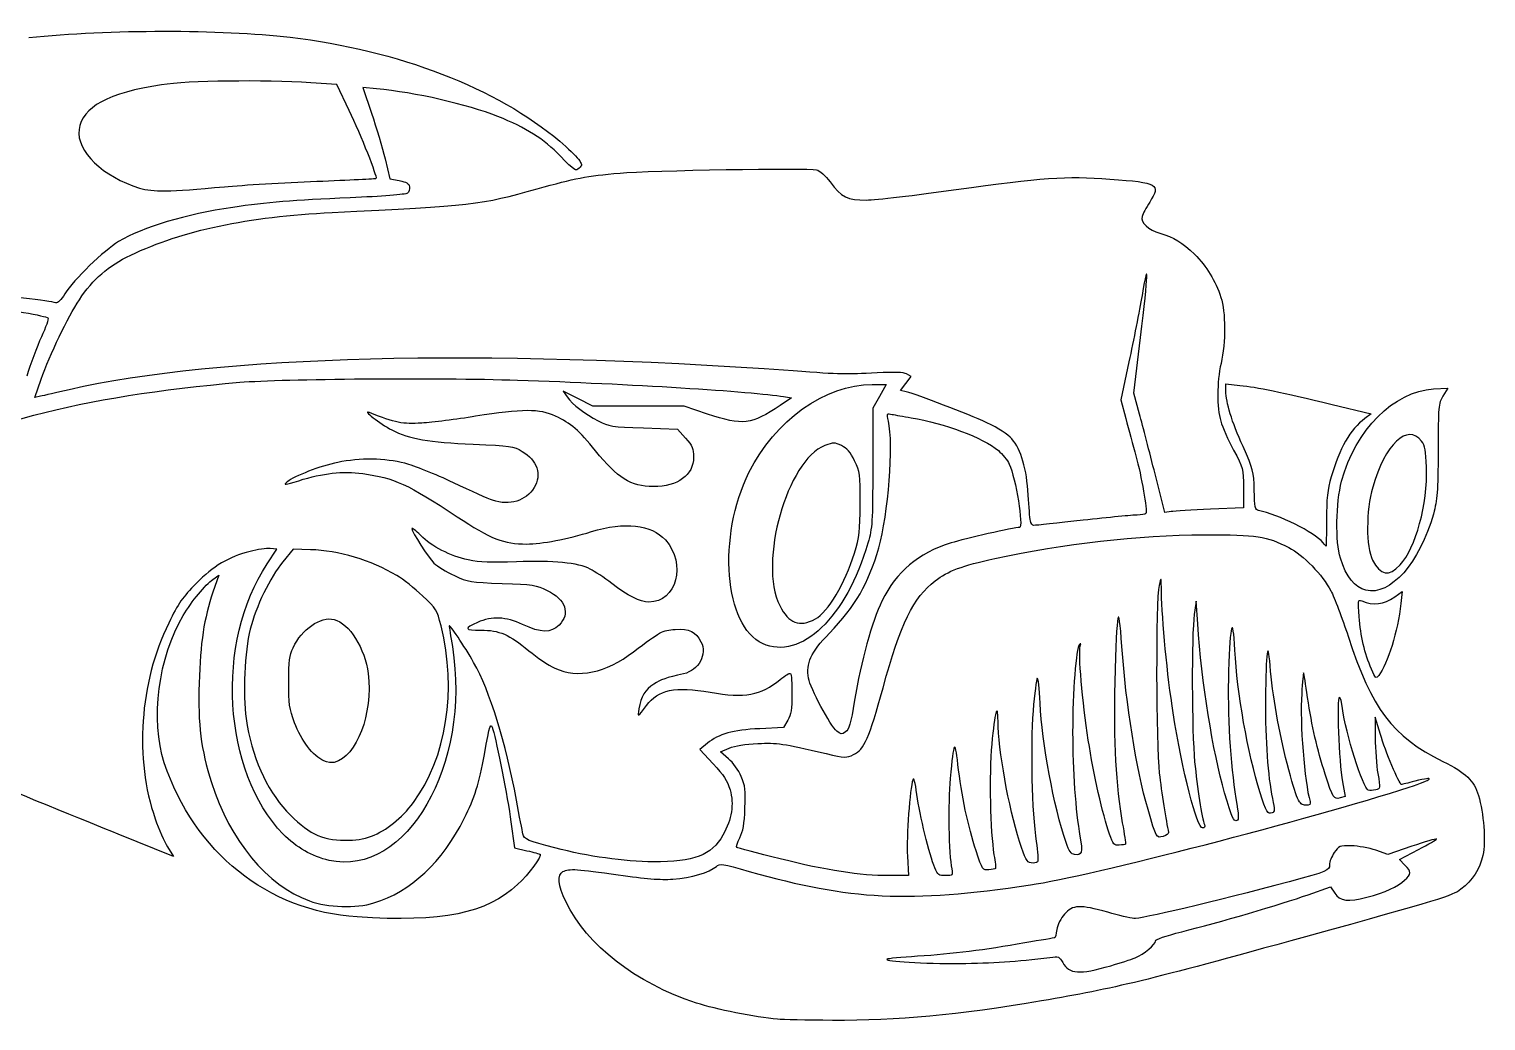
# Model space of a CAD drawing. Extents: x -1.8 to 10.4, y -1.5 to 10.
# Drawn here: x 2.29 to 9.62, y 4.98 to 9.96 of the extents above; entities that cross this region are included whole.
import ezdxf

# ---------------------------------------------------------------- set-up
doc = ezdxf.new("R2010")
doc.units = 0
doc.layers.add('Layer_1', color=7, linetype='CONTINUOUS')

msp = doc.modelspace()

# ---------------------------------------------------------------- linework, layer by layer
at = {"layer": 'Layer_1', "color": 7}
for points in [[(3.902504, 9.555192), (3.840004, 9.687021), (3.70832, 9.695343)], [(4.03955, 9.664428), (3.970008, 9.670891), (4.014039, 9.541918)], [(4.082081, 9.312811), (4.106092, 9.212675), (4.153865, 9.203436)], [(7.876878, 8.029265), (7.848176, 8.135167), (7.88192, 8.414682)], [(7.823202, 8.293237), (7.781667, 8.100611), (7.806867, 8.006779)], [(2.349895, 8.119528), (2.32107, 8.113396), (2.353289, 8.205879)], [(6.703331, 8.141131), (6.673774, 8.148176), (6.700904, 8.183745), (6.728035, 8.219315), (6.705178, 8.231547)], [(5.704049, 8.030135), (5.587054, 8.069197), (5.356735, 8.069197), (5.126417, 8.069197), (5.052003, 8.107326), (4.97759, 8.145455), (4.998665, 8.115858)], [(6.532456, 8.178448), (6.602857, 8.17857), (6.568914, 8.118674), (6.53497, 8.058778), (6.534734, 7.761903)], [(8.311012, 8.14574), (8.311012, 8.181448), (8.381325, 8.17426)], [(9.354946, 8.156097), (9.426304, 8.160129), (9.402512, 8.119871)], [(6.08599, 8.117571), (6.126593, 8.110651), (6.069829, 8.072962)], [(8.845336, 8.077957), (9.041118, 8.030445), (9.009515, 8.007129)], [(5.382527, 7.960297), (5.553, 7.954614), (5.593464, 7.909003)], [(8.034972, 7.539816), (8.003722, 7.534944), (7.954652, 7.729154)], [(8.398941, 7.658202), (8.399555, 7.55878), (8.232888, 7.551734)], [(3.489031, 7.276685), (3.53864, 7.350446), (3.504029, 7.353616)], [(3.707597, 7.348276), (3.619807, 7.350445), (3.568807, 7.287945)], [(3.216873, 7.199128), (3.245871, 7.219776), (3.216391, 7.134069)], [(9.159699, 7.111351), (9.197981, 7.13733), (9.191107, 7.077222)], [(8.168907, 6.975445), (8.161086, 7.090028), (8.151681, 7.02232)], [(6.107344, 6.49107), (6.085967, 6.454612), (5.966719, 6.44856)], [(9.087718, 6.420115), (9.062121, 6.506696), (9.061963, 6.40253)], [(5.703604, 6.375394), (5.664564, 6.343214), (5.732241, 6.271472)], [(5.809136, 6.297533), (5.76857, 6.332256), (5.813218, 6.350863)], [(8.897436, 6.181786), (8.911038, 6.106877), (8.885442, 6.100453)], [(4.715198, 5.980655), (4.733394, 5.850446), (4.795641, 5.835304)], [(2.988381, 5.854035), (3.017942, 5.805539), (2.739998, 5.91845)], [(6.709197, 5.808098), (6.714338, 5.70982), (6.617365, 5.70982)], [(9.245473, 5.857251), (9.12476, 5.8168), (9.064239, 5.837623)], [(9.211209, 5.762785), (9.184324, 5.790846), (9.278846, 5.840683)], [(8.724452, 5.614026), (8.83736, 5.653797), (8.858176, 5.621913)]]:
    msp.add_lwpolyline(points, dxfattribs=at)
for points in [[(3.275185, 9.172496)], [(7.327498, 7.493676)], [(8.799265, 7.383483)], [(9.186636, 7.27172)], [(9.014571, 7.144503)], [(6.246141, 7.000218)], [(5.980991, 6.875894)], [(9.042925, 6.747626)], [(6.354169, 6.436107)], [(3.774057, 6.28705)], [(4.013768, 5.908493)], [(3.800595, 5.786827)], [(3.94122, 5.502146)], [(7.732886, 5.257353)], [(6.055783, 4.987942)]]:
    msp.add_lwpolyline(points, close=True, dxfattribs=at)
for points in [[(2.290225, 9.92274), (2.696659, 9.964241), (3.254178, 9.964538), (3.605509, 9.92344)], [(3.605509, 9.92344), (4.14802, 9.859979), (4.645447, 9.668274), (4.961137, 9.400989)], [(2.958082, 9.685104), (2.690827, 9.64437), (2.558125, 9.572411), (2.543055, 9.460049)], [(3.70832, 9.695343), (3.471024, 9.710341), (3.089498, 9.705133), (2.958082, 9.685104)], [(4.649554, 9.525615), (4.495925, 9.586589), (4.232789, 9.646468), (4.03955, 9.664428)], [(4.038172, 9.214909), (4.045019, 9.221435), (3.961914, 9.429881), (3.902504, 9.555192)], [(4.014039, 9.541918), (4.038256, 9.470984), (4.068875, 9.367885), (4.082081, 9.312811)], [(4.964813, 9.32575), (4.879853, 9.413227), (4.791343, 9.46934), (4.649554, 9.525615)], [(2.543055, 9.460049), (2.528564, 9.352013), (2.664538, 9.220696), (2.84747, 9.166057)], [(4.961137, 9.400989), (5.000737, 9.367461), (5.042706, 9.327088), (5.054401, 9.31127)], [(5.0582, 9.265045), (5.041857, 9.248701), (5.035856, 9.252602), (4.964813, 9.32575)], [(5.054401, 9.31127), (5.0743, 9.284359), (5.074544, 9.281388), (5.0582, 9.265045)], [(4.84747, 9.161902), (5.039112, 9.215635), (5.091881, 9.225692), (5.264137, 9.241314)], [(5.264137, 9.241314), (5.409993, 9.254542), (6.211861, 9.268133), (6.252003, 9.258058)], [(6.252003, 9.258058), (6.267989, 9.254046), (6.296377, 9.228605), (6.320514, 9.19666)], [(2.84747, 9.166057), (2.917791, 9.145053), (2.989936, 9.14614), (3.275185, 9.172496)], [(3.275185, 9.172496), (3.367198, 9.180998), (3.575792, 9.193333), (3.738726, 9.199906)], [(3.738726, 9.199906), (3.901661, 9.20648), (4.036411, 9.213231), (4.038172, 9.214909)], [(3.81622, 9.043152), (4.52161, 9.077126), (4.561487, 9.081718), (4.84747, 9.161902)], [(4.153865, 9.203436), (4.190675, 9.196316), (4.202351, 9.189206), (4.204745, 9.172451)], [(4.204745, 9.172451), (4.206454, 9.160492), (4.201765, 9.145767), (4.194328, 9.13973)], [(6.320514, 9.19666), (6.378573, 9.11982), (6.407014, 9.105655), (6.503237, 9.105655)], [(6.503237, 9.105655), (6.547036, 9.105655), (6.750219, 9.129337), (6.954754, 9.158281)], [(6.954754, 9.158281), (7.384655, 9.219118), (7.505405, 9.227349), (7.727679, 9.210968)], [(7.727679, 9.210968), (7.97237, 9.192934), (7.984092, 9.186142), (7.927532, 9.095157)], [(3.906272, 9.116978), (3.618236, 9.104624), (3.488783, 9.094022), (3.316221, 9.068653)], [(4.194328, 9.13973), (4.186524, 9.133395), (4.064708, 9.123774), (3.906272, 9.116978)], [(7.927532, 9.095157), (7.910363, 9.067538), (7.893238, 9.035242), (7.889476, 9.023388)], [(3.316221, 9.068653), (3.079112, 9.033795), (2.867165, 8.97028), (2.741598, 8.896455)], [(2.803783, 8.828909), (3.062483, 8.953073), (3.391495, 9.022696), (3.81622, 9.043152)], [(7.889476, 9.023388), (7.879994, 8.993513), (7.921664, 8.954071), (7.979027, 8.938625)], [(7.979027, 8.938625), (8.049429, 8.919668), (8.092713, 8.893407), (8.152831, 8.833178)], [(2.741598, 8.896455), (2.670149, 8.854447), (2.516035, 8.704576), (2.472144, 8.634418)], [(2.544701, 8.604623), (2.614656, 8.70985), (2.687986, 8.773332), (2.803783, 8.828909)], [(7.88192, 8.414682), (7.920843, 8.737087), (7.923912, 8.829601), (7.888947, 8.626488)], [(8.152831, 8.833178), (8.21481, 8.771083), (8.257575, 8.701274), (8.28583, 8.616071)], [(1.274553, 8.667861), (1.706609, 8.626548), (2.364191, 8.535019), (2.386737, 8.513055)], [(2.425618, 8.589732), (2.398878, 8.597722), (2.168037, 8.62507), (1.988095, 8.641566)], [(2.353289, 8.205879), (2.395835, 8.328007), (2.486843, 8.517592), (2.544701, 8.604623)], [(2.472144, 8.634418), (2.452308, 8.60271), (2.435668, 8.586729), (2.425618, 8.589732)], [(7.888947, 8.626488), (7.875632, 8.549144), (7.846047, 8.399181), (7.823202, 8.293237)], [(8.28583, 8.616071), (8.309948, 8.543348), (8.310229, 8.390695), (8.286441, 8.284661)], [(2.386737, 8.513055), (2.391147, 8.50876), (2.376351, 8.465728), (2.353857, 8.417429)], [(2.353857, 8.417429), (2.331363, 8.36913), (2.29808, 8.280394), (2.279894, 8.220238)], [(6.133929, 8.246525), (4.572928, 8.358718), (3.241922, 8.324163), (2.493303, 8.15201)], [(8.286441, 8.284661), (8.265068, 8.189394), (8.264483, 8.063307), (8.285094, 7.993907)], [(3.352679, 8.189507), (3.565642, 8.207454), (4.345439, 8.21362), (4.748512, 8.200543)], [(6.556563, 8.236968), (6.394454, 8.228189), (6.38656, 8.228368), (6.133929, 8.246525)], [(6.705178, 8.231547), (6.689136, 8.240132), (6.644829, 8.241749), (6.556563, 8.236968)], [(1.61702, 7.729793), (1.971659, 7.969087), (2.54774, 8.12167), (3.352679, 8.189507)], [(2.493303, 8.15201), (2.430283, 8.137517), (2.365749, 8.122901), (2.349895, 8.119528)], [(4.748512, 8.200543), (5.308089, 8.182388), (5.933235, 8.143607), (6.08599, 8.117571)], [(5.912222, 7.735863), (6.042835, 7.998198), (6.29485, 8.178031), (6.532456, 8.178448)], [(7.107887, 7.9865), (7.0139, 8.030399), (6.758761, 8.127919), (6.703331, 8.141131)], [(8.397055, 7.866071), (8.33994, 7.993164), (8.311012, 8.08719), (8.311012, 8.14574)], [(8.381325, 8.17426), (8.46707, 8.165495), (8.588293, 8.140335), (8.845336, 8.077957)], [(8.892831, 7.691975), (8.961891, 7.950217), (9.155669, 8.144837), (9.354946, 8.156097)], [(4.998665, 8.115858), (5.026824, 8.076311), (5.084952, 8.031497), (5.154762, 7.995512)], [(6.069829, 8.072962), (5.923524, 7.975821), (5.88147, 7.970897), (5.704049, 8.030135)], [(9.402512, 8.119871), (9.379693, 8.081259), (9.378694, 8.07003), (9.378069, 7.845238)], [(4.00372, 8.037634), (3.962025, 8.054263), (4.056857, 7.980523), (4.116135, 7.950222)], [(4.2669, 7.984326), (4.170141, 7.978102), (4.135291, 7.98516), (4.00372, 8.037634)], [(4.537733, 8.018584), (4.441856, 8.003157), (4.319981, 7.987741), (4.2669, 7.984326)], [(4.939813, 8.019453), (4.859851, 8.056526), (4.772351, 8.056337), (4.537733, 8.018584)], [(5.141215, 7.844784), (5.059028, 7.946777), (5.015908, 7.984174), (4.939813, 8.019453)], [(5.154762, 7.995512), (5.208931, 7.967589), (5.221344, 7.96567), (5.382527, 7.960297)], [(6.564788, 7.356929), (6.613379, 7.524605), (6.640617, 7.878782), (6.613805, 7.994293)], [(6.613805, 7.994293), (6.604739, 8.033352), (6.605028, 8.033887), (6.632282, 8.028489)], [(6.632282, 8.028489), (6.647511, 8.025473), (6.690439, 8.017948), (6.727679, 8.011768)], [(6.727679, 8.011768), (6.898588, 7.983403), (7.087367, 7.912154), (7.166425, 7.846177)], [(7.235018, 7.904568), (7.213432, 7.929234), (7.168511, 7.958184), (7.107887, 7.9865)], [(7.806867, 8.006779), (7.820727, 7.955171), (7.843879, 7.870759), (7.858315, 7.819196)], [(7.954652, 7.729154), (7.927663, 7.835969), (7.892665, 7.971019), (7.876878, 8.029265)], [(8.285094, 7.993907), (8.293756, 7.964741), (8.322776, 7.899646), (8.349585, 7.849251)], [(9.009515, 8.007129), (8.93728, 7.953836), (8.881063, 7.85637), (8.840326, 7.713801)], [(9.294357, 7.893984), (9.225516, 7.986491), (9.110106, 7.877632), (9.04903, 7.662581)], [(4.116135, 7.950222), (4.204515, 7.905046), (4.302533, 7.887848), (4.525531, 7.878392)], [(4.525531, 7.878392), (4.714288, 7.870388), (4.726828, 7.868551), (4.771571, 7.842329)], [(4.771571, 7.842329), (4.847562, 7.797796), (4.871576, 7.725319), (4.831902, 7.660248)], [(5.430804, 7.665619), (5.319113, 7.666355), (5.251076, 7.708447), (5.141215, 7.844784)], [(5.593464, 7.909003), (5.628504, 7.869507), (5.633929, 7.856698), (5.633929, 7.813449)], [(6.294416, 7.871462), (6.103843, 7.798681), (5.958594, 7.284559), (6.067208, 7.067244)], [(6.377397, 7.87121), (6.342439, 7.887798), (6.337231, 7.887814), (6.294416, 7.871462)], [(6.443583, 7.794687), (6.42208, 7.838475), (6.405162, 7.858034), (6.377397, 7.87121)], [(7.166425, 7.846177), (7.187162, 7.82887), (7.212052, 7.798013), (7.221737, 7.777605)], [(7.316907, 7.622706), (7.309759, 7.751841), (7.28048, 7.852621), (7.235018, 7.904568)], [(8.349585, 7.849251), (8.397586, 7.759019), (8.398337, 7.756113), (8.398941, 7.658202)], [(8.453436, 7.647321), (8.451011, 7.741619), (8.448354, 7.751921), (8.397055, 7.866071)], [(9.319751, 7.762753), (9.316854, 7.846375), (9.312307, 7.869863), (9.294357, 7.893984)], [(9.378069, 7.845238), (9.377491, 7.636834), (9.374869, 7.601629), (9.354414, 7.52753)], [(3.844427, 7.787071), (3.756031, 7.768904), (3.626001, 7.71862), (3.589562, 7.688512)], [(4.181742, 7.782614), (4.081323, 7.808156), (3.955135, 7.809824), (3.844427, 7.787071)], [(4.425595, 7.684814), (4.336793, 7.727077), (4.227059, 7.771087), (4.181742, 7.782614)], [(5.633929, 7.813449), (5.633929, 7.722794), (5.554253, 7.664807), (5.430804, 7.665619)], [(6.47167, 7.579613), (6.472442, 7.730094), (6.471394, 7.738035), (6.443583, 7.794687)], [(7.221737, 7.777605), (7.253452, 7.71077), (7.294138, 7.459821), (7.273258, 7.459821)], [(7.858315, 7.819196), (7.885902, 7.720664), (7.916581, 7.54345), (7.908358, 7.530134)], [(3.589562, 7.688512), (3.569223, 7.671707), (3.576771, 7.672544), (3.648243, 7.695017)], [(3.648243, 7.695017), (3.771314, 7.733715), (3.86755, 7.7443), (3.969657, 7.730369)], [(3.969657, 7.730369), (4.130493, 7.708424), (4.194367, 7.679316), (4.444109, 7.51415)], [(5.98098, 6.875895), (5.788638, 6.963222), (5.75251, 7.41508), (5.912222, 7.735863)], [(6.534734, 7.761903), (6.534498, 7.483687), (6.532982, 7.459791), (6.510541, 7.381695)], [(8.840326, 7.713801), (8.821626, 7.648356), (8.816805, 7.604748), (8.816564, 7.498884)], [(9.186636, 7.27172), (9.265775, 7.354913), (9.326167, 7.577685), (9.319751, 7.762753)], [(4.622462, 7.596396), (4.602987, 7.602763), (4.514398, 7.64255), (4.425595, 7.684814)], [(4.831902, 7.660248), (4.790866, 7.592944), (4.709195, 7.568045), (4.622462, 7.596396)], [(7.327497, 7.493676), (7.324887, 7.506566), (7.320122, 7.56463), (7.316907, 7.622706)], [(8.474643, 7.544807), (8.458487, 7.547885), (8.45564, 7.561646), (8.453436, 7.647321)], [(8.886648, 7.305278), (8.860995, 7.386652), (8.864163, 7.58477), (8.892831, 7.691975)], [(9.04903, 7.662581), (9.015311, 7.543857), (9.014907, 7.359493), (9.048227, 7.296317)], [(6.442428, 7.330001), (6.467745, 7.413106), (6.470958, 7.440529), (6.47167, 7.579613)], [(8.232888, 7.551734), (8.141222, 7.54786), (8.052159, 7.542496), (8.034972, 7.539816)], [(4.444109, 7.51415), (4.612935, 7.402498), (4.679401, 7.376369), (4.793711, 7.376714)], [(5.120518, 7.438947), (5.286645, 7.490334), (5.421666, 7.475245), (5.491959, 7.397439)], [(7.34569, 7.470238), (7.338294, 7.470238), (7.330108, 7.480785), (7.327498, 7.493676)], [(7.592887, 7.496199), (7.464324, 7.48192), (7.353086, 7.470238), (7.34569, 7.470238)], [(7.865086, 7.522241), (7.84394, 7.522201), (7.72145, 7.510478), (7.592887, 7.496199)], [(7.908358, 7.530134), (7.905705, 7.525837), (7.886232, 7.522285), (7.865086, 7.522241)], [(8.799267, 7.383483), (8.75689, 7.435096), (8.57437, 7.5258), (8.474643, 7.544807)], [(8.816564, 7.498884), (8.816406, 7.425837), (8.815654, 7.366071), (8.81491, 7.366071)], [(9.354414, 7.52753), (9.286847, 7.28277), (9.136654, 7.113492), (9.014571, 7.144503)], [(4.260206, 7.420549), (4.236587, 7.443934), (4.217262, 7.459095), (4.217262, 7.454239)], [(4.217262, 7.454239), (4.217262, 7.436553), (4.299535, 7.308031), (4.328316, 7.280757)], [(4.500961, 7.296797), (4.409356, 7.316329), (4.318083, 7.363245), (4.260206, 7.420549)], [(4.793711, 7.376714), (4.871105, 7.37695), (4.998526, 7.401213), (5.120518, 7.438947)], [(7.273258, 7.459821), (7.246875, 7.459821), (6.995059, 7.403017), (6.929166, 7.382201)], [(7.149533, 7.303935), (7.495602, 7.37971), (7.868737, 7.421834), (8.201616, 7.422706)], [(8.201616, 7.422706), (8.472546, 7.423419), (8.511648, 7.417537), (8.627961, 7.358596)], [(3.404069, 7.339851), (3.294868, 7.311554), (3.219443, 7.266756), (3.131948, 7.178224)], [(3.504029, 7.353616), (3.484993, 7.35536), (3.440011, 7.349165), (3.404069, 7.339851)], [(4.140825, 7.218724), (4.01436, 7.294421), (3.845683, 7.344862), (3.707597, 7.348276)], [(5.491959, 7.397439), (5.60008, 7.277763), (5.548241, 7.083973), (5.408396, 7.085051)], [(6.510541, 7.381695), (6.403704, 7.009905), (6.172412, 6.788985), (5.980991, 6.875894)], [(6.246141, 7.000219), (6.309703, 7.034236), (6.397013, 7.180926), (6.442428, 7.330001)], [(6.316527, 6.928456), (6.449518, 7.067581), (6.512378, 7.176072), (6.564788, 7.356929)], [(6.929166, 7.382201), (6.76153, 7.329244), (6.654643, 7.239506), (6.581163, 7.09003)], [(8.627961, 7.358596), (8.697332, 7.323444), (8.798466, 7.21958), (8.838756, 7.142112)], [(8.81491, 7.366071), (8.81417, 7.366071), (8.807128, 7.373907), (8.799265, 7.383483)], [(3.56972, 5.919058), (3.265901, 6.229553), (3.226835, 6.886846), (3.489031, 7.276685)], [(3.568807, 7.287945), (3.503067, 7.207383), (3.432231, 7.061674), (3.404224, 6.949403)], [(4.328316, 7.280757), (4.34458, 7.265344), (4.3907, 7.237338), (4.430804, 7.218521)], [(4.743304, 7.287341), (4.612302, 7.282091), (4.560443, 7.284113), (4.500961, 7.296797)], [(5.114124, 7.250964), (5.052141, 7.282585), (4.928142, 7.294749), (4.743304, 7.287341)], [(6.848319, 7.191665), (6.914111, 7.241943), (6.982034, 7.267259), (7.149533, 7.303935)], [(9.014571, 7.144503), (8.957737, 7.15894), (8.916407, 7.210883), (8.886648, 7.305278)], [(9.048227, 7.296317), (9.08917, 7.218689), (9.129389, 7.211541), (9.186636, 7.27172)], [(3.066661, 7.017116), (3.110101, 7.089256), (3.177838, 7.171333), (3.216873, 7.199128)], [(4.270961, 7.116071), (4.231495, 7.153311), (4.172933, 7.199504), (4.140825, 7.218724)], [(4.430804, 7.218521), (4.501298, 7.185444), (4.509261, 7.18412), (4.670476, 7.178684)], [(5.222124, 7.178071), (5.183935, 7.207341), (5.135335, 7.240143), (5.114124, 7.250964)], [(6.586726, 6.654445), (6.675608, 6.97723), (6.73955, 7.108545), (6.848319, 7.191665)], [(7.986987, 7.131695), (7.98581, 7.213885), (7.985641, 7.214385), (7.974779, 7.168154)], [(3.131948, 7.178224), (3.064431, 7.109909), (3.042746, 7.078601), (2.993967, 6.979017)], [(3.216391, 7.134069), (3.171733, 7.004232), (3.152936, 6.880188), (3.147088, 6.676713)], [(4.363614, 6.96503), (4.343499, 7.045247), (4.340035, 7.050894), (4.270961, 7.116071)], [(4.670476, 7.178684), (4.826301, 7.17343), (4.841164, 7.171137), (4.897211, 7.143716)], [(4.897211, 7.143716), (4.99056, 7.098045), (5.0152, 7.026991), (4.957646, 6.969437)], [(5.408396, 7.085051), (5.36537, 7.085366), (5.30133, 7.117363), (5.222124, 7.178071)], [(7.974779, 7.168154), (7.95807, 7.097044), (7.958831, 6.366767), (7.975759, 6.225445)], [(8.04545, 6.528474), (8.016852, 6.711473), (7.988871, 7.000184), (7.986987, 7.131695)], [(8.838756, 7.142112), (8.856633, 7.107737), (8.895744, 7.004612), (8.925667, 6.912945)], [(8.994237, 7.090604), (9.054038, 7.066125), (9.101898, 7.072126), (9.159699, 7.111351)], [(6.067208, 7.067244), (6.112451, 6.976722), (6.16527, 6.956937), (6.246141, 7.000218)], [(6.581163, 7.09003), (6.531321, 6.988637), (6.47529, 6.785745), (6.443363, 6.591044)], [(7.78787, 6.860862), (7.771202, 7.10313), (7.761622, 7.055036), (7.752301, 6.682287)], [(8.98101, 7.011056), (8.974655, 7.094565), (8.975286, 7.098361), (8.994237, 7.090604)], [(9.191107, 7.077222), (9.175311, 6.939094), (9.124591, 6.774919), (9.079627, 6.716376)], [(2.993967, 6.979017), (2.847292, 6.679569), (2.820952, 6.295869), (2.926416, 5.994978)], [(2.972132, 6.27753), (2.901653, 6.489846), (2.942744, 6.81133), (3.066661, 7.017116)], [(3.619496, 6.855655), (3.663029, 6.948306), (3.75879, 7.014239), (3.825502, 6.997495)], [(3.825502, 6.997495), (3.901955, 6.978307), (3.9819, 6.851588), (3.997133, 6.725446)], [(4.224474, 6.077629), (4.391152, 6.30191), (4.444529, 6.642336), (4.363614, 6.96503)], [(4.527558, 6.781987), (4.482706, 6.861211), (4.404721, 6.977557), (4.404944, 6.964918)], [(4.404944, 6.964918), (4.405062, 6.95925), (4.412057, 6.912425), (4.420529, 6.860862)], [(4.547478, 6.982652), (4.477906, 6.951877), (4.481591, 6.943335), (4.564352, 6.94355)], [(4.773363, 6.972323), (4.689421, 7.011605), (4.620096, 7.014774), (4.547478, 6.982652)], [(4.957646, 6.969437), (4.916305, 6.928096), (4.866202, 6.928881), (4.773363, 6.972323)], [(8.151681, 7.02232), (8.137652, 6.921309), (8.139031, 6.431815), (8.153764, 6.282737)], [(8.30453, 6.126487), (8.245539, 6.329223), (8.188757, 6.684662), (8.168907, 6.975445)], [(8.35588, 6.843633), (8.346556, 7.028687), (8.331854, 6.979347), (8.324497, 6.738306)], [(9.042925, 6.747626), (9.009187, 6.826383), (8.988301, 6.915247), (8.98101, 7.011056)], [(3.404224, 6.949403), (3.376006, 6.836283), (3.366022, 6.619649), (3.383514, 6.50002)], [(4.564352, 6.94355), (4.657222, 6.943787), (4.705724, 6.923025), (4.805804, 6.840171)], [(5.331845, 6.834892), (5.466237, 6.937574), (5.475822, 6.942732), (5.541046, 6.94745)], [(5.541046, 6.94745), (5.611975, 6.95258), (5.644409, 6.937139), (5.671092, 6.88554)], [(6.211659, 6.701743), (6.198733, 6.778248), (6.222914, 6.830524), (6.316527, 6.928456)], [(8.533189, 6.765132), (8.521678, 6.909603), (8.511598, 6.834936), (8.510144, 6.594442)], [(8.925667, 6.912945), (9.045604, 6.545537), (9.147129, 6.411392), (9.401598, 6.284098)], [(3.59747, 6.68378), (3.59747, 6.789311), (3.600899, 6.816081), (3.619496, 6.855655)], [(4.420529, 6.860862), (4.517913, 6.268158), (4.190031, 5.700103), (3.800595, 5.786827)], [(4.805804, 6.840171), (4.845908, 6.806969), (4.904502, 6.767819), (4.936012, 6.75317)], [(4.936012, 6.75317), (5.052455, 6.699037), (5.191649, 6.727774), (5.331845, 6.834892)], [(5.671092, 6.88554), (5.703594, 6.822688), (5.659496, 6.741424), (5.583647, 6.724398)], [(7.573882, 6.871278), (7.557376, 6.855659), (7.540157, 6.630338), (7.540157, 6.429949)], [(7.618971, 6.390915), (7.589651, 6.581606), (7.567783, 6.833345), (7.578024, 6.862289)], [(7.578024, 6.862289), (7.582773, 6.875711), (7.581497, 6.878483), (7.573882, 6.871278)], [(7.919156, 6.043154), (7.859839, 6.24738), (7.807761, 6.571739), (7.78787, 6.860862)], [(8.4832, 6.126487), (8.420788, 6.325787), (8.366593, 6.631051), (8.35588, 6.843633)], [(4.743096, 6.090029), (4.690036, 6.378936), (4.60966, 6.636972), (4.527558, 6.781987)], [(8.618765, 6.274109), (8.578091, 6.429322), (8.544661, 6.621137), (8.533189, 6.765132)], [(9.079627, 6.716376), (9.065642, 6.698167), (9.063235, 6.700216), (9.042925, 6.747626)], [(3.147088, 6.676713), (3.141025, 6.465723), (3.156041, 6.34506), (3.209082, 6.178571)], [(3.627007, 6.478505), (3.60067, 6.550084), (3.59747, 6.57232), (3.59747, 6.68378)], [(3.997133, 6.725446), (4.021643, 6.522493), (3.940236, 6.309272), (3.826637, 6.278881)], [(5.433698, 6.67263), (5.390288, 6.644392), (5.369417, 6.609917), (5.358469, 6.548362)], [(5.583647, 6.724398), (5.495215, 6.704548), (5.468685, 6.695389), (5.433698, 6.67263)], [(5.717262, 6.631696), (5.892301, 6.600863), (5.970357, 6.615085), (6.068797, 6.695749)], [(6.068797, 6.695749), (6.093789, 6.716228), (6.117496, 6.729714), (6.121479, 6.725718)], [(6.121479, 6.725718), (6.125462, 6.721721), (6.12872, 6.675494), (6.12872, 6.62299)], [(6.354169, 6.436107), (6.321972, 6.462783), (6.21988, 6.653081), (6.211659, 6.701743)], [(7.362149, 6.702496), (7.357665, 6.697931), (7.348336, 6.623883), (7.341417, 6.537945)], [(7.376513, 6.577496), (7.373096, 6.650812), (7.366633, 6.707062), (7.362149, 6.702496)], [(7.752301, 6.682287), (7.744921, 6.387188), (7.757119, 6.157557), (7.789848, 5.975445)], [(8.324497, 6.738306), (8.317818, 6.519489), (8.332142, 6.271491), (8.361473, 6.098107)], [(8.701807, 6.72851), (8.700244, 6.730195), (8.695817, 6.68332), (8.691972, 6.624343)], [(8.722087, 6.605654), (8.712498, 6.671539), (8.703372, 6.726824), (8.701807, 6.72851)], [(5.397241, 6.565525), (5.454916, 6.644387), (5.542456, 6.662487), (5.717262, 6.631696)], [(6.12872, 6.62299), (6.12872, 6.545508), (6.124694, 6.520662), (6.107344, 6.49107)], [(6.438596, 6.318658), (6.491922, 6.343963), (6.516696, 6.40012), (6.586726, 6.654445)], [(8.510144, 6.594442), (8.508884, 6.385591), (8.520969, 6.213763), (8.54513, 6.097087)], [(8.691972, 6.624343), (8.682375, 6.47713), (8.705468, 6.180331), (8.734153, 6.082216)], [(8.81052, 6.21917), (8.76888, 6.347839), (8.743408, 6.45916), (8.722087, 6.605654)], [(8.88089, 6.605654), (8.866711, 6.605654), (8.879374, 6.281254), (8.897436, 6.181786)], [(8.897909, 6.550787), (8.894362, 6.580963), (8.886704, 6.605654), (8.88089, 6.605654)], [(5.358469, 6.548362), (5.350553, 6.503861), (5.352905, 6.504902), (5.397241, 6.565525)], [(6.443363, 6.591044), (6.42382, 6.47186), (6.415801, 6.443692), (6.398061, 6.431913)], [(7.165044, 6.485862), (7.16417, 6.590622), (7.147329, 6.529585), (7.133424, 6.371278)], [(7.341417, 6.537945), (7.326765, 6.355956), (7.334809, 6.024035), (7.357322, 5.881695)], [(7.506875, 5.876487), (7.445276, 6.057136), (7.385877, 6.376548), (7.376513, 6.577496)], [(8.193957, 5.949404), (8.164508, 5.949404), (8.091386, 6.234527), (8.04545, 6.528474)], [(9.027165, 6.139681), (8.999593, 6.150302), (8.912375, 6.427704), (8.897909, 6.550787)], [(3.383514, 6.50002), (3.411237, 6.310423), (3.48366, 6.144565), (3.586936, 6.034156)], [(3.774057, 6.28705), (3.721179, 6.309941), (3.659466, 6.390289), (3.627007, 6.478505)], [(4.581891, 6.319196), (4.609834, 6.474872), (4.613065, 6.48427), (4.624864, 6.444196)], [(5.966719, 6.44856), (5.830772, 6.441661), (5.760184, 6.422031), (5.703604, 6.375394)], [(7.273394, 5.881695), (7.217561, 6.056216), (7.166238, 6.342396), (7.165044, 6.485862)], [(4.624864, 6.444196), (4.644923, 6.376074), (4.698002, 6.103699), (4.715198, 5.980655)], [(5.813218, 6.350863), (5.841334, 6.36258), (5.894507, 6.371102), (5.956824, 6.373877)], [(5.956824, 6.373877), (6.056606, 6.378321), (6.077291, 6.375287), (6.300817, 6.323385)], [(6.398061, 6.431913), (6.379336, 6.41948), (6.37357, 6.420031), (6.354169, 6.436107)], [(6.963222, 6.268834), (6.948361, 6.400419), (6.942128, 6.389106), (6.924472, 6.198506)], [(7.540157, 6.429949), (7.540157, 6.239285), (7.554562, 6.03359), (7.57672, 5.90783)], [(7.725788, 5.918154), (7.690518, 6.019095), (7.645518, 6.218259), (7.618971, 6.390915)], [(9.061963, 6.40253), (9.061885, 6.345238), (9.067808, 6.264252), (9.075124, 6.222561)], [(9.193771, 6.168155), (9.18345, 6.168155), (9.112074, 6.337729), (9.087718, 6.420115)], [(4.480874, 5.997434), (4.532701, 6.100427), (4.555871, 6.17423), (4.581891, 6.319196)], [(6.300817, 6.323385), (6.396787, 6.301102), (6.401274, 6.300948), (6.438596, 6.318658)], [(7.133424, 6.371278), (7.119683, 6.214837), (7.125376, 5.93042), (7.144553, 5.815292)], [(2.739998, 5.91845), (2.587129, 5.980552), (2.216217, 6.131358), (1.915751, 6.253576)], [(3.94122, 5.502146), (3.492968, 5.530537), (3.121411, 5.827826), (2.972132, 6.27753)], [(3.826637, 6.278881), (3.815179, 6.275815), (3.791518, 6.279492), (3.774057, 6.28705)], [(5.732241, 6.271472), (5.785753, 6.214747), (5.803501, 6.187407), (5.817034, 6.140854)], [(5.873124, 6.208364), (5.859748, 6.239458), (5.832304, 6.277702), (5.809136, 6.297533)], [(7.05445, 5.83482), (7.014496, 5.954505), (6.980406, 6.116687), (6.963222, 6.268834)], [(8.153764, 6.282737), (8.166692, 6.15194), (8.190448, 5.997893), (8.202558, 5.966335)], [(8.712207, 6.063987), (8.678029, 6.063987), (8.6678, 6.086989), (8.618765, 6.274109)], [(9.401598, 6.284098), (9.521554, 6.224093), (9.556421, 6.190658), (9.580559, 6.11249)], [(3.209082, 6.178571), (3.302536, 5.885227), (3.488955, 5.6599), (3.701637, 5.583211)], [(5.892244, 6.049057), (5.895996, 6.140575), (5.893563, 6.160847), (5.873124, 6.208364)], [(6.73663, 6.190594), (6.721611, 6.149993), (6.704091, 5.905717), (6.709197, 5.808098)], [(6.757098, 6.116997), (6.74842, 6.182175), (6.742024, 6.205174), (6.73663, 6.190594)], [(6.924472, 6.198506), (6.912965, 6.074283), (6.917093, 5.816063), (6.931743, 5.743674)], [(7.327548, 5.663226), (7.621602, 5.706394), (8.742646, 5.995665), (9.232887, 6.154875)], [(7.975759, 6.225445), (7.987014, 6.131499), (8.010431, 5.980401), (8.022041, 5.926811)], [(8.885442, 6.100453), (8.853231, 6.092369), (8.849789, 6.097823), (8.81052, 6.21917)], [(9.075124, 6.222561), (9.088372, 6.147057), (9.08833, 6.146735), (9.064317, 6.140709)], [(9.261013, 6.18432), (9.226702, 6.175429), (9.196443, 6.168155), (9.193771, 6.168155)], [(9.232887, 6.154875), (9.351823, 6.1935), (9.37004, 6.212571), (9.261013, 6.18432)], [(4.775112, 5.92039), (4.772234, 5.933483), (4.757828, 6.00982), (4.743096, 6.090029)], [(5.817034, 6.140854), (5.838101, 6.068387), (5.82641, 5.994101), (5.781292, 5.913747)], [(6.846877, 5.748883), (6.82008, 5.812412), (6.770686, 6.014939), (6.757098, 6.116997)], [(8.365742, 5.986327), (8.349986, 5.980281), (8.341254, 6.000274), (8.30453, 6.126487)], [(8.361473, 6.098107), (8.376185, 6.011146), (8.376968, 5.990635), (8.365742, 5.986327)], [(8.543555, 6.025391), (8.52106, 6.016759), (8.513701, 6.029088), (8.4832, 6.126487)], [(8.54513, 6.097087), (8.556897, 6.040263), (8.556681, 6.030427), (8.543555, 6.025391)], [(8.734153, 6.082216), (8.738269, 6.068139), (8.733271, 6.063987), (8.712207, 6.063987)], [(9.064317, 6.140709), (9.051057, 6.137382), (9.034339, 6.136917), (9.027165, 6.139681)], [(9.580559, 6.11249), (9.607736, 6.024481), (9.618278, 5.884019), (9.603168, 5.811237)], [(3.586936, 6.034156), (3.690195, 5.923767), (3.760326, 5.888815), (3.880934, 5.887637)], [(4.013768, 5.908494), (4.089141, 5.936695), (4.164974, 5.997567), (4.224474, 6.077629)], [(5.866049, 5.899948), (5.882583, 5.933362), (5.888996, 5.969869), (5.892244, 6.049057)], [(7.995342, 5.907069), (7.961614, 5.89755), (7.961267, 5.898169), (7.919156, 6.043154)], [(2.926416, 5.994978), (2.944237, 5.944132), (2.972122, 5.880707), (2.988381, 5.854035)], [(4.026502, 5.572857), (4.211911, 5.629583), (4.370197, 5.777489), (4.480874, 5.997434)], [(7.789848, 5.975445), (7.800144, 5.918154), (7.807339, 5.869895), (7.805838, 5.868205)], [(8.202558, 5.966335), (8.206714, 5.955504), (8.203617, 5.949404), (8.193957, 5.949404)], [(3.800595, 5.786828), (3.715357, 5.805809), (3.636137, 5.851181), (3.56972, 5.919058)], [(3.880934, 5.887637), (3.93293, 5.887129), (3.973832, 5.893551), (4.013768, 5.908493)], [(4.936012, 5.849047), (4.801535, 5.883602), (4.781217, 5.892611), (4.775112, 5.92039)], [(5.781292, 5.913747), (5.723864, 5.81147), (5.637043, 5.778256), (5.430804, 5.779665)], [(5.851037, 5.851447), (5.847253, 5.853785), (5.854005, 5.875612), (5.866049, 5.899948)], [(7.330889, 5.774043), (7.310204, 5.777027), (7.301913, 5.79255), (7.273394, 5.881695)], [(7.357322, 5.881695), (7.365478, 5.830133), (7.368305, 5.784033), (7.363605, 5.779251)], [(7.550111, 5.815709), (7.531785, 5.818406), (7.521982, 5.832185), (7.506875, 5.876487)], [(7.57672, 5.90783), (7.591452, 5.824215), (7.58741, 5.810222), (7.550111, 5.815709)], [(7.774457, 5.862996), (7.748523, 5.861063), (7.743909, 5.866292), (7.725788, 5.918154)], [(7.805838, 5.868205), (7.804334, 5.866516), (7.790215, 5.86417), (7.774457, 5.862996)], [(8.022041, 5.926811), (8.023411, 5.920484), (8.011397, 5.9116), (7.995342, 5.907069)], [(9.369776, 5.894111), (9.3678, 5.896088), (9.311865, 5.879499), (9.245473, 5.857251)], [(9.278846, 5.840683), (9.330833, 5.868094), (9.371752, 5.892136), (9.369776, 5.894111)], [(4.861757, 5.817545), (4.873234, 5.809787), (4.803559, 5.715582), (4.74895, 5.665024)], [(4.795641, 5.835304), (4.829876, 5.826975), (4.859628, 5.818983), (4.861757, 5.817545)], [(5.430804, 5.779665), (5.284566, 5.780665), (5.103123, 5.806107), (4.936012, 5.849047)], [(6.069086, 5.794246), (5.952944, 5.823367), (5.854822, 5.849107), (5.851037, 5.851447)], [(6.617365, 5.70982), (6.470602, 5.70982), (6.302667, 5.73568), (6.069086, 5.794246)], [(7.118431, 5.739256), (7.08797, 5.735914), (7.086967, 5.737414), (7.05445, 5.83482)], [(7.144553, 5.815292), (7.150637, 5.77877), (7.154211, 5.747485), (7.152496, 5.745769)], [(8.855927, 5.825469), (8.842681, 5.806001), (8.831844, 5.778948), (8.831844, 5.765349)], [(8.941865, 5.859654), (8.882651, 5.860812), (8.878982, 5.859339), (8.855927, 5.825469)], [(9.064239, 5.837623), (9.030954, 5.849075), (8.975885, 5.858989), (8.941865, 5.859654)], [(9.603168, 5.811237), (9.589619, 5.745971), (9.549871, 5.684567), (9.493182, 5.641329)], [(4.9917, 5.579319), (4.951687, 5.662689), (4.946683, 5.714066), (4.976994, 5.730288)], [(4.976994, 5.730288), (5.007016, 5.746356), (5.05051, 5.743789), (5.25516, 5.713873)], [(5.530085, 5.692216), (5.620189, 5.697833), (5.714006, 5.725469), (5.748283, 5.756489)], [(5.748283, 5.756489), (5.76507, 5.771681), (5.778502, 5.769643), (5.914074, 5.731328)], [(5.914074, 5.731328), (6.427396, 5.586255), (6.710365, 5.572621), (7.327548, 5.663226)], [(6.900974, 5.70982), (6.867375, 5.70982), (6.861593, 5.713996), (6.846877, 5.748883)], [(6.931743, 5.743674), (6.938465, 5.710464), (6.937879, 5.70982), (6.900974, 5.70982)], [(7.152496, 5.745769), (7.150779, 5.744053), (7.135451, 5.741123), (7.118431, 5.739256)], [(7.363605, 5.779251), (7.358906, 5.774469), (7.344183, 5.772125), (7.330889, 5.774043)], [(8.831844, 5.765349), (8.831844, 5.73446), (8.824336, 5.731281), (8.628719, 5.679354)], [(9.20945, 5.686398), (9.244792, 5.720106), (9.244964, 5.727554), (9.211209, 5.762785)], [(4.74895, 5.665024), (4.591098, 5.51888), (4.372614, 5.474823), (3.94122, 5.502146)], [(5.25516, 5.713873), (5.392095, 5.693856), (5.464683, 5.688138), (5.530085, 5.692216)], [(8.628719, 5.679354), (8.246403, 5.577867), (7.876397, 5.490176), (7.847469, 5.494198)], [(9.493182, 5.641329), (9.449613, 5.608097), (9.386883, 5.588944), (8.712033, 5.402831)], [(9.019307, 5.601278), (9.113802, 5.626607), (9.175913, 5.654413), (9.20945, 5.686398)], [(3.701637, 5.583211), (3.795309, 5.549434), (3.935357, 5.54497), (4.026502, 5.572857)], [(5.64896, 5.069152), (5.341553, 5.169852), (5.097183, 5.359531), (4.9917, 5.579319)], [(8.089658, 5.427814), (8.271255, 5.473034), (8.587776, 5.565883), (8.724452, 5.614026)], [(8.858176, 5.621913), (8.884455, 5.581663), (8.92619, 5.576318), (9.019307, 5.601278)], [(7.49967, 5.516841), (7.480668, 5.4952), (7.464701, 5.463107), (7.460801, 5.438716)], [(7.717261, 5.526031), (7.577931, 5.564733), (7.540324, 5.563144), (7.49967, 5.516841)], [(7.847469, 5.494198), (7.830282, 5.496588), (7.771688, 5.510913), (7.717261, 5.526031)], [(7.460801, 5.438716), (7.457159, 5.415949), (7.452567, 5.397321), (7.450593, 5.397321)], [(7.956845, 5.381333), (7.956845, 5.389837), (8.005427, 5.406839), (8.089658, 5.427814)], [(7.299395, 5.371429), (7.096998, 5.335927), (6.93715, 5.316096), (6.760647, 5.304591)], [(7.450593, 5.397321), (7.44862, 5.397321), (7.38058, 5.38567), (7.299395, 5.371429)], [(8.712033, 5.402831), (7.898322, 5.178422), (7.76097, 5.145083), (7.383907, 5.080461)], [(7.854026, 5.297294), (7.900144, 5.316718), (7.956845, 5.363062), (7.956845, 5.381333)], [(6.606261, 5.289794), (6.59521, 5.278743), (6.795117, 5.267196), (6.972469, 5.268641)], [(6.760647, 5.304591), (6.678519, 5.299237), (6.609046, 5.292578), (6.606261, 5.289794)], [(6.972469, 5.268641), (7.137061, 5.269983), (7.256989, 5.27806), (7.425594, 5.299163)], [(7.425594, 5.299163), (7.469722, 5.304685), (7.473516, 5.303143), (7.490328, 5.272852)], [(7.732887, 5.257353), (7.77872, 5.270563), (7.833233, 5.288537), (7.854026, 5.297294)], [(7.490328, 5.272852), (7.522728, 5.214474), (7.572976, 5.211263), (7.732886, 5.257353)], [(6.055804, 4.987943), (5.944755, 4.998033), (5.743329, 5.038239), (5.64896, 5.069152)], [(7.383907, 5.080461), (6.958821, 5.007609), (6.66304, 4.980056), (6.331824, 4.982457)], [(6.331824, 4.982457), (6.202918, 4.98339), (6.078699, 4.985858), (6.055783, 4.987942)]]:
    msp.add_open_spline(points, degree=3, dxfattribs=at)

doc.saveas('drawing.dxf')
